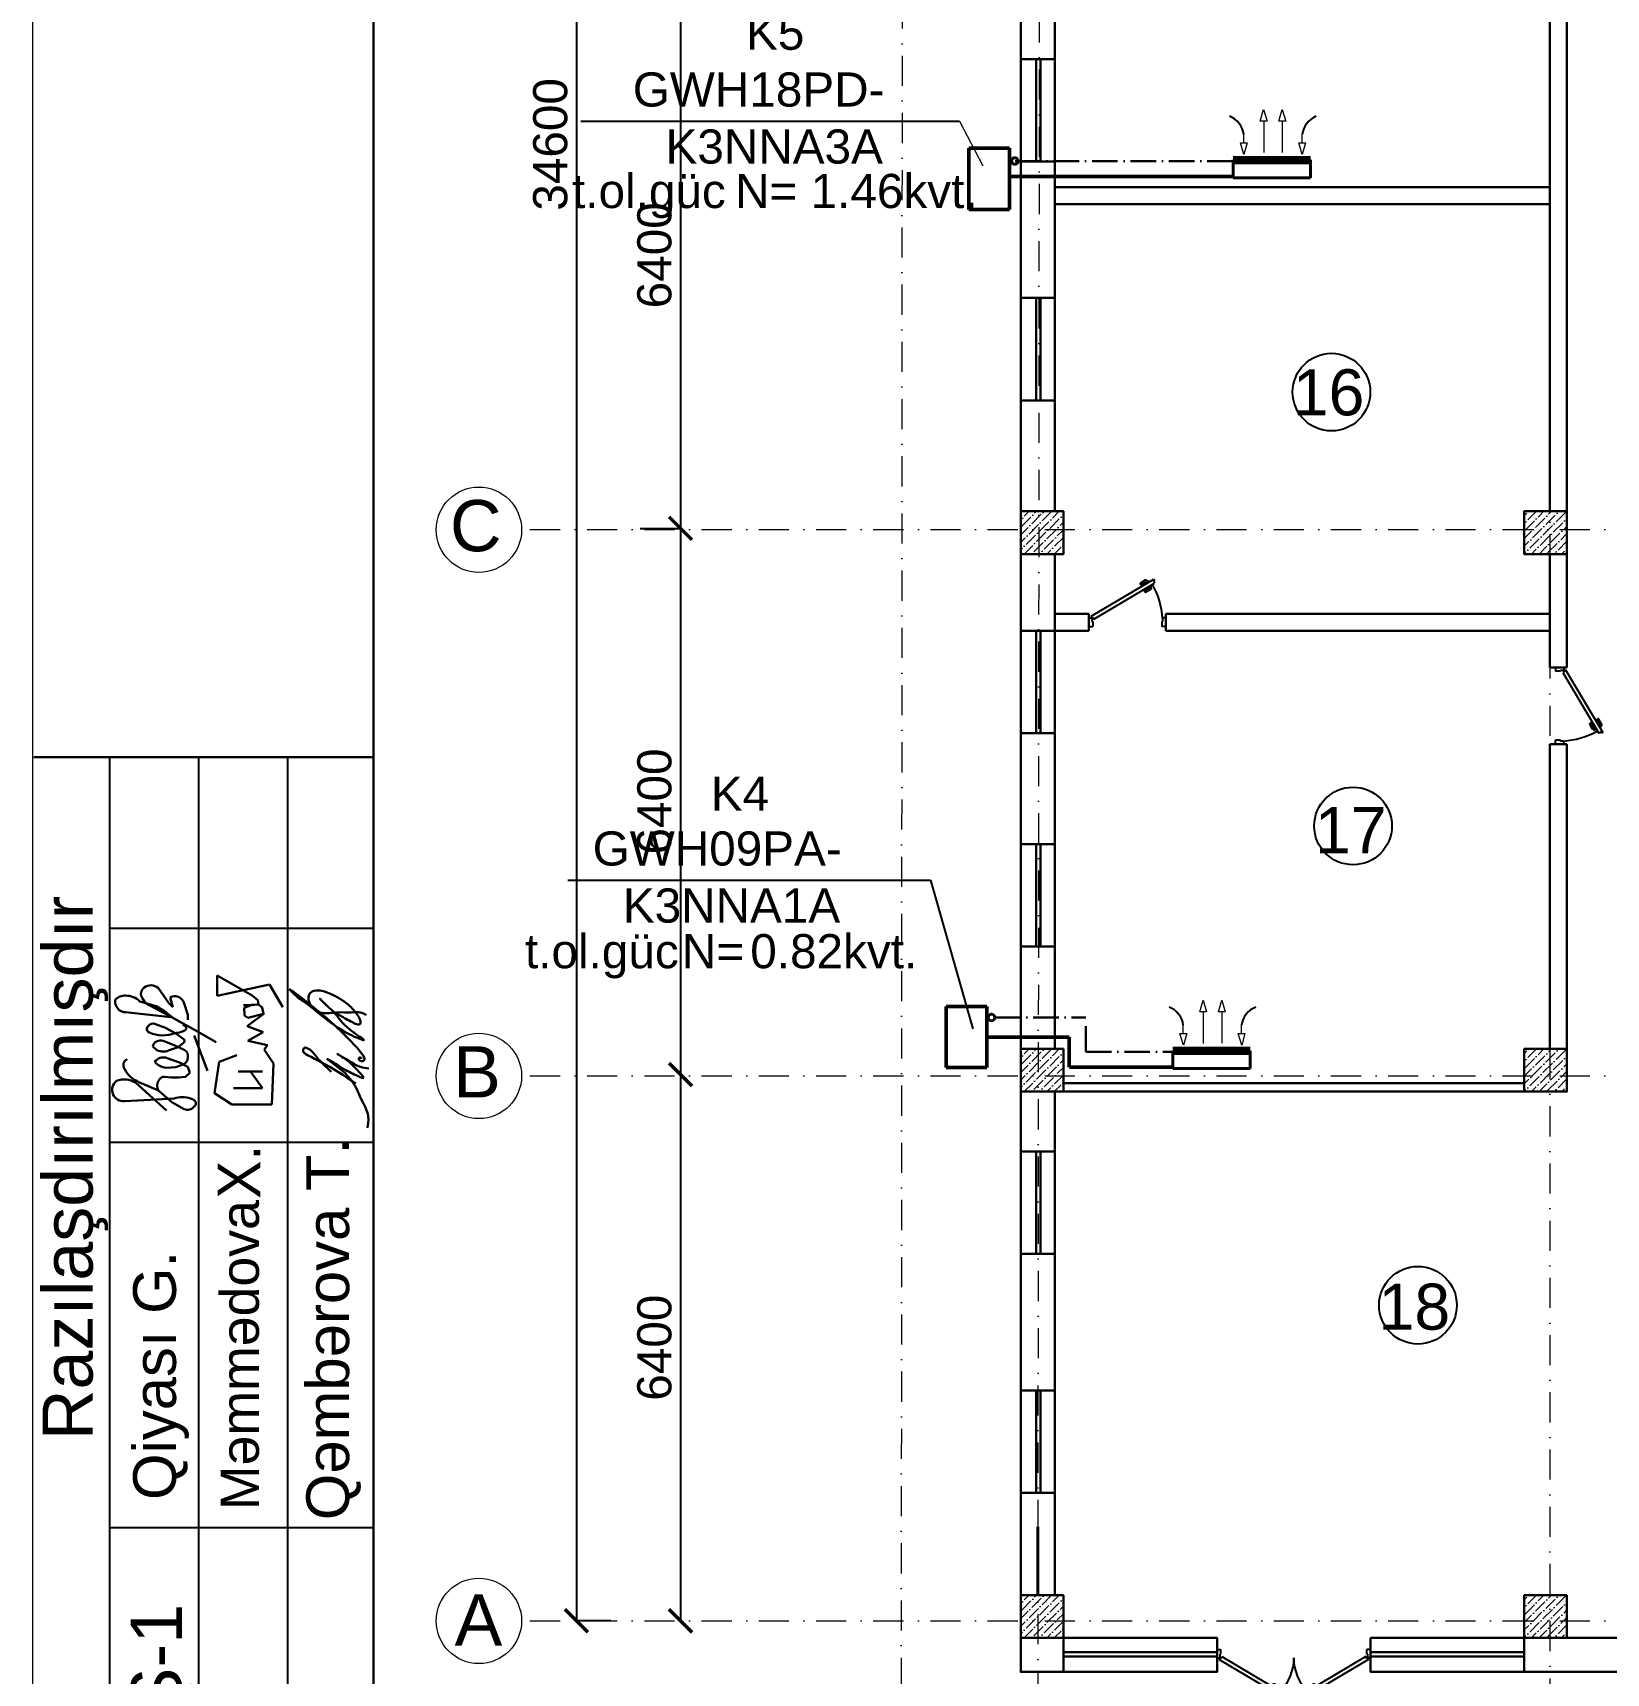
# Model space of a CAD drawing. Header units: millimetres. Extents: x 895788 to 1136524, y -21936 to 400945.
# Drawn here: x 1016496 to 1034931, y 150401 to 169622 of the extents above; entities that cross this region are included whole.
import ezdxf

# ---------------------------------------------------------------- set-up
doc = ezdxf.new("R2010")
doc.units = ezdxf.units.MM
doc.linetypes.add('ACAD_ISO10W100', pattern=[18, 12, -3, 0, -3])
doc.linetypes.add('Штрихпунктирная', pattern=[670.277762, 352.777767, -176.388884, 0, -141.111112])
for name, color, linetype, lineweight in [('0_Pen_No__1', 7, 'Continuous', 15), ('LLLLLLLL', 7, 'Continuous', 30), ('ДВЕРИ', 7, 'Continuous', 5), ('невидимка_Ном._пера__241_Ном._пера__7', 7, 'Continuous', 60), ('оси_Ном._пера__1', 7, 'Continuous', 15), ('перегородка_Ном._пера__7', 7, 'Continuous', 60), ('перегородка_Ном._пера__7_Ном._пера__7', 7, 'Continuous', 60), ('размер_Ном._пера__1', 7, 'Continuous', 15), ('Чертеж эскизный_Ном._пера__1_Ном._пера__241_Ном._пера__21', 7, 'Continuous', 30)]:
    doc.layers.add(name, color=color, linetype=linetype, lineweight=lineweight)
doc.layers.add('Lines', color=7, linetype='Continuous')
doc.styles.add('ARİAL', font='arial.ttf')
doc.styles.get("Standard").update_dxf_attribs({"font": 'arial.ttf', "height": 400})
doc.styles.add('Times  New  Roman', font='A3TI(LA).TTF')
doc.styles.add('СГЕНЕРИР_СТИЛЬ_1', font='arial.ttf')
doc.dimstyles.new('razmeri a-g', dxfattribs={"dimtxt": 400, "dimasz": 270, "dimexe": 1.25, "dimexo": 0.625, "dimgap": 100, "dimtad": 1, "dimdec": 0, "dimtxsty": 'Standard', "dimblk": 'ARCHTICK', "dimcen": 2.5, "dimadec": 0, "dimazin": 0, "dimtfac": 1, "dimtdec": 0, "dimtmove": 0, "dimatfit": 3, "dimfxl": 1, "dimarcsym": 0})

# ---------------------------------------------------------------- blocks, each defined once
blk = doc.blocks.new('qapi 700')
at = {"layer": 'ДВЕРИ', "color": 251, "lineweight": 25, "true_color": 0x636466}
for p, q in [((1281620, 90086), (1281659, 90086)), ((1281620, 89997), (1281651, 89997)), ((1281651, 89997), (1281651, 90034)), ((1281651, 90034), (1281659, 90034)), ((1281659, 90034), (1281659, 90086)), ((1282368, 90010), (1281735, 89633)), ((1282395, 89980), (1281741, 89591)), ((1282382, 89987), (1282368, 90010)), ((1282420, 90086), (1282380, 90086)), ((1282380, 90034), (1282380, 90085)), ((1282388, 90034), (1282380, 90034)), ((1282388, 89991), (1282382, 89987)), ((1282388, 89997), (1282388, 90034)), ((1282420, 89997), (1282388, 89997)), ((1282420, 89997), (1282388, 89997)), ((1282395, 89980), (1282388, 89991)), ((1281733, 89605), (1281747, 89613)), ((1281747, 89613), (1281735, 89633)), ((1281812, 89685), (1281762, 89656)), ((1281762, 89656), (1281765, 89651)), ((1281776, 89665), (1281770, 89676)), ((1281775, 89698), (1281826, 89728)), ((1281785, 89617), (1281787, 89613)), ((1281787, 89613), (1281837, 89642)), ((1281792, 89676), (1281793, 89674)), ((1281835, 89712), (1281794, 89687)), ((1281802, 89622), (1281809, 89609)), ((1281814, 89681), (1281812, 89685)), ((1281820, 89629), (1281818, 89631)), ((1281872, 89650), (1281831, 89626)), ((1281831, 89604), (1281881, 89634)), ((1281837, 89642), (1281835, 89646)), ((1281836, 89725), (1281838, 89722)), ((1281884, 89645), (1281883, 89647)), ((1281741, 89591), (1281733, 89605))]:
    blk.add_line(p, q, dxfattribs=at)
for centre, radius, start, end in [((1282471, 90052), 821, 183.4077, 209.5706), ((1281783, 89684), 15.9, 120.7133, 210.7133), ((1281798, 89680), 7.94, 120.7133, 210.7133), ((1281823, 89617), 15.9, 210.7133, 300.7133), ((1281827, 89633), 7.94, 210.7133, 300.7133), ((1281830, 89721), 7.94, 30.7133, 120.7133), ((1281831, 89718), 7.94, 300.7133, 30.7133), ((1281876, 89643), 7.94, 30.7133, 120.7133), ((1281877, 89641), 7.94, 300.7133, 30.7133)]:
    blk.add_arc(centre, radius, start, end, dxfattribs=at)
blk = doc.blocks.new('_ArchTick')
at = {"color": 0, "linetype": 'ByBlock', "const_width": 0.15}
blk.add_lwpolyline([(-0.5, -0.5), (0.5, 0.5)], dxfattribs=at)
blk = doc.blocks.new('*D97')
at = {"color": 0, "lineweight": -2, "transparency": 16777216}
for p, q in [((1024084, 170215), (1024084, 170215)), ((1024085, 170215), (1024085, 163815)), ((1023613, 163815), (1024086, 163815))]:
    blk.add_line(p, q, dxfattribs=at)
at = {"layer": 'Defpoints', "color": 0, "transparency": 16777216}
for p in [(1024085, 170215), (1023612, 163815), (1024085, 163815)]:
    blk.add_point(p, dxfattribs=at)
at = {"color": 0, "lineweight": -2, "transparency": 16777216, "xscale": 270, "yscale": 270, "zscale": 270}
for p, rotation in [((1024085, 170215), 90), ((1024085, 163815), 270)]:
    blk.add_blockref('_ArchTick', p, dxfattribs=dict(at, rotation=rotation))
at = {"color": 0, "transparency": 16777216, "insert": (1023781, 167015), "char_height": 400, "attachment_point": 5, "rotation": 90}
blk.add_mtext('6400', dxfattribs=at)
blk = doc.blocks.new('*D98')
at = {"color": 0, "lineweight": -2, "transparency": 16777216}
for p, q in [((1023613, 163815), (1024086, 163815)), ((1024085, 163815), (1024085, 157415)), ((1024084, 157415), (1024084, 157415))]:
    blk.add_line(p, q, dxfattribs=at)
at = {"layer": 'Defpoints', "color": 0, "transparency": 16777216}
for p in [(1023612, 163815), (1024085, 157415), (1024085, 157415)]:
    blk.add_point(p, dxfattribs=at)
at = {"color": 0, "lineweight": -2, "transparency": 16777216, "xscale": 270, "yscale": 270, "zscale": 270}
for p, rotation in [((1024085, 163815), 90), ((1024085, 157415), 270)]:
    blk.add_blockref('_ArchTick', p, dxfattribs=dict(at, rotation=rotation))
at = {"color": 0, "transparency": 16777216, "insert": (1023781, 160615), "char_height": 400, "attachment_point": 5, "rotation": 90}
blk.add_mtext('6400', dxfattribs=at)
blk = doc.blocks.new('*D99')
at = {"color": 0, "lineweight": -2, "transparency": 16777216}
for p, q in [((1024084, 157415), (1024084, 157415)), ((1024085, 157415), (1024085, 151014)), ((1024084, 151014), (1024084, 151014))]:
    blk.add_line(p, q, dxfattribs=at)
at = {"layer": 'Defpoints', "color": 0, "transparency": 16777216}
for p in [(1024085, 157415), (1024085, 151014), (1024085, 151014)]:
    blk.add_point(p, dxfattribs=at)
at = {"color": 0, "lineweight": -2, "transparency": 16777216, "xscale": 270, "yscale": 270, "zscale": 270}
for p, rotation in [((1024085, 157415), 90), ((1024085, 151014), 270)]:
    blk.add_blockref('_ArchTick', p, dxfattribs=dict(at, rotation=rotation))
at = {"color": 0, "transparency": 16777216, "insert": (1023781, 154215), "char_height": 400, "attachment_point": 5, "rotation": 90}
blk.add_mtext('6400', dxfattribs=at)
blk = doc.blocks.new('DSA')
at = {"layer": 'ДВЕРИ', "color": 251, "lineweight": 25, "true_color": 0x636466}
for p, q in [((153780, 788017), (153820, 788017)), ((153820, 787965), (153820, 788016)), ((155388, 788017), (155348, 788017)), ((155348, 787965), (155348, 788016)), ((153780, 787928), (153812, 787928)), ((153780, 787928), (153812, 787928)), ((153804, 787910), (153811, 787922)), ((153804, 787910), (154462, 787520)), ((153811, 787922), (153818, 787918)), ((153812, 787928), (153812, 787965)), ((153812, 787965), (153820, 787965)), ((153818, 787918), (153832, 787941)), ((153832, 787941), (154468, 787562)), ((155336, 787941), (154700, 787562)), ((155364, 787910), (154706, 787520)), ((155350, 787918), (155336, 787941)), ((155356, 787965), (155348, 787965)), ((155357, 787922), (155350, 787918)), ((155356, 787928), (155356, 787965)), ((155388, 787928), (155356, 787928)), ((155388, 787928), (155356, 787928)), ((155364, 787910), (155357, 787922)), ((154318, 787574), (154320, 787576)), ((154372, 787532), (154321, 787563)), ((154331, 787579), (154372, 787555)), ((154366, 787654), (154365, 787652)), ((154365, 787571), (154368, 787575)), ((154415, 787542), (154365, 787571)), ((154367, 787641), (154409, 787616)), ((154428, 787627), (154377, 787657)), ((154383, 787557), (154384, 787560)), ((154388, 787610), (154391, 787615)), ((154391, 787615), (154441, 787585)), ((154401, 787550), (154394, 787538)), ((154411, 787605), (154410, 787603)), ((154418, 787546), (154415, 787542)), ((154426, 787594), (154433, 787605)), ((154441, 787585), (154438, 787580)), ((154456, 787542), (154468, 787562)), ((154470, 787534), (154456, 787542)), ((154462, 787520), (154470, 787534)), ((154698, 787534), (154712, 787542)), ((154706, 787520), (154698, 787534)), ((154712, 787542), (154700, 787562)), ((154777, 787615), (154727, 787585)), ((154727, 787585), (154730, 787580)), ((154742, 787594), (154735, 787605)), ((154740, 787627), (154791, 787657)), ((154750, 787546), (154753, 787542)), ((154753, 787542), (154803, 787571)), ((154757, 787605), (154758, 787603)), ((154801, 787641), (154760, 787616)), ((154767, 787550), (154775, 787538)), ((154780, 787610), (154777, 787615)), ((154785, 787557), (154784, 787560)), ((154837, 787579), (154796, 787555)), ((154797, 787532), (154847, 787563)), ((154803, 787571), (154800, 787575)), ((154802, 787654), (154804, 787652)), ((154850, 787574), (154848, 787576))]:
    blk.add_line(p, q, dxfattribs=at)
for centre, radius, start, end in [((154002, 787952), 583, 319.7101, 357.5846), ((155160, 787950), 576, 182.1815, 220.5237), ((154325, 787569), 7.98, 149.2867, 239.2867), ((154327, 787572), 7.98, 59.2867, 149.2867), ((154371, 787648), 7.98, 149.2867, 239.2867), ((154373, 787650), 7.98, 59.2867, 149.2867), ((154376, 787561), 7.98, 239.2867, 329.2867), ((154380, 787546), 16, 239.2867, 329.2867), ((154404, 787609), 7.98, 329.2867, 59.2867), ((154420, 787613), 16, 329.2867, 59.2867), ((154748, 787613), 16, 120.7133, 210.7133), ((154764, 787609), 7.98, 120.7133, 210.7133), ((154788, 787546), 16, 210.7133, 300.7133), ((154792, 787561), 7.98, 210.7133, 300.7133), ((154795, 787650), 7.98, 30.7133, 120.7133), ((154797, 787648), 7.98, 300.7133, 30.7133), ((154842, 787572), 7.98, 30.7133, 120.7133), ((154843, 787569), 7.98, 300.7133, 30.7133)]:
    blk.add_arc(centre, radius, start, end, dxfattribs=at)

msp = doc.modelspace()

# ---------------------------------------------------------------- hatches: boundary and pattern name
at = {"lineweight": 9}
h = msp.add_hatch(dxfattribs=at)
h.set_pattern_fill('ANSI36', color=256, scale=500)
h.set_pattern_definition([(45, (-650326.7, 2446112.49), (33.1456304, 121.533978), [156.25, -31.25, 0, -31.25])])
h.paths.add_polyline_path([(1028070.921, 164014.973), (1028070.921, 163514.973), (1028570.921, 163514.973), (1028570.921, 164014.973)])
h = msp.add_hatch(dxfattribs=at)
h.set_pattern_fill('ANSI36', color=256, scale=500)
h.set_pattern_definition([(45, (-656226.7, 2446112.49), (33.1456304, 121.533978), [156.25, -31.25, 0, -31.25])])
h.paths.add_polyline_path([(1033970.921, 164014.973), (1033970.921, 163514.973), (1034470.921, 163514.973), (1034470.921, 164014.973)])
h = msp.add_hatch(dxfattribs=at)
h.set_pattern_fill('ANSI36', color=256, scale=500)
h.set_pattern_definition([(45, (-650326.7, 2439812.49), (33.1456304, 121.533978), [156.25, -31.25, 0, -31.25])])
h.paths.add_polyline_path([(1028070.921, 157714.973), (1028070.921, 157214.973), (1028570.921, 157214.973), (1028570.921, 157714.973)])
h = msp.add_hatch(dxfattribs=at)
h.set_pattern_fill('ANSI36', color=256, scale=500)
h.set_pattern_definition([(45, (-656226.7, 2439812.49), (33.1456304, 121.533978), [156.25, -31.25, 0, -31.25])])
h.paths.add_polyline_path([(1033970.921, 157714.973), (1033970.921, 157214.973), (1034470.921, 157214.973), (1034470.921, 157714.973)])
h = msp.add_hatch(dxfattribs=at)
h.set_pattern_fill('ANSI36', color=256, scale=500)
h.set_pattern_definition([(45, (-650326.7, 2433412.49), (33.1456304, 121.533978), [156.25, -31.25, 0, -31.25])])
h.paths.add_polyline_path([(1028070.921, 151314.973), (1028070.921, 150814.973), (1028570.921, 150814.973), (1028570.921, 151314.973)])
h = msp.add_hatch(dxfattribs=at)
h.set_pattern_fill('ANSI36', color=256, scale=500)
h.set_pattern_definition([(45, (-656226.7, 2433412.49), (33.1456304, 121.533978), [156.25, -31.25, 0, -31.25])])
h.paths.add_polyline_path([(1033970.921, 151314.973), (1033970.921, 150814.973), (1034470.921, 150814.973), (1034470.921, 151314.973)])

# ---------------------------------------------------------------- linework, layer by layer
at = {"lineweight": 30}
for p, q in [((1020488.296, 131125.902), (1020488.296, 188411.871)), ((1020488.296, 161133.729), (1016506.984, 161133.729))]:
    msp.add_line(p, q, dxfattribs=at)
for p, q in [((1022869.27, 185659.526), (1022865.292, 151014.998)), ((1022918.924, 168586.525), (1027353.367, 168586.525)), ((1017980.296, 161133.729), (1020488.296, 161133.729)), ((1017980.296, 161133.729), (1020488.296, 161133.729)), ((1017980.296, 161133.729), (1020488.296, 161133.729)), ((1022766.544, 159692.905), (1027013.703, 159692.905)), ((1027013.703, 159692.905), (1027509.23, 157949.354)), ((1020488.296, 159127.329), (1017398.439, 159127.329)), ((1020488.296, 156618.197), (1017398.439, 156618.197)), ((1020494.679, 152104.929), (1017398.439, 152104.929)), ((1023268.895, 151014.998), (1022864.042, 151014.998))]:
    msp.add_line(p, q)
at = {"color": 7, "lineweight": 0}
msp.add_line((1027353.367, 168586.525), (1027627.512, 168062.651), dxfattribs=at)
at = {"color": 0, "lineweight": 15}
for p, q in [((1030877.922, 168587.968), (1030915.169, 168724.103)), ((1030957.194, 168587.968), (1030877.922, 168587.968)), ((1030915.169, 168724.103), (1030957.194, 168587.968)), ((1030917.558, 168587.968), (1030917.558, 168217.819)), ((1031096.438, 168587.968), (1031133.684, 168724.103)), ((1031175.709, 168587.968), (1031096.438, 168587.968)), ((1031133.684, 168724.103), (1031175.709, 168587.968)), ((1031136.073, 168587.968), (1031136.073, 168220.28)), ((1030684.461, 168332.855), (1030684.461, 168431.068)), ((1031367.298, 168332.855), (1031367.298, 168431.068)), ((1030686.85, 168196.72), (1030644.825, 168332.855)), ((1030644.825, 168332.855), (1030724.097, 168332.855)), ((1030724.097, 168332.855), (1030686.85, 168196.72)), ((1031369.687, 168196.72), (1031327.662, 168332.855)), ((1031327.662, 168332.855), (1031406.934, 168332.855)), ((1031406.934, 168332.855), (1031369.687, 168196.72)), ((1031465.757, 168132.129), (1030561.363, 168132.129)), ((1030561.363, 168132.129), (1030561.363, 167921.925)), ((1031465.757, 167921.925), (1031465.757, 168132.129)), ((1030561.363, 167921.925), (1031465.757, 167921.925)), ((1030169.753, 158150.766), (1030207, 158286.902)), ((1030207, 158286.902), (1030249.025, 158150.766)), ((1030388.269, 158150.766), (1030425.515, 158286.902)), ((1030425.515, 158286.902), (1030467.54, 158150.766)), ((1030249.025, 158150.766), (1030169.753, 158150.766)), ((1030209.389, 158150.766), (1030209.389, 157780.617)), ((1030467.54, 158150.766), (1030388.269, 158150.766)), ((1030427.905, 158150.766), (1030427.905, 157783.078)), ((1029978.681, 157759.518), (1029936.656, 157895.654)), ((1029936.656, 157895.654), (1030015.928, 157895.654)), ((1029976.292, 157895.654), (1029976.292, 157993.867)), ((1030015.928, 157895.654), (1029978.681, 157759.518)), ((1030661.518, 157759.518), (1030619.493, 157895.654)), ((1030619.493, 157895.654), (1030698.765, 157895.654)), ((1030659.129, 157895.654), (1030659.129, 157993.867)), ((1030698.765, 157895.654), (1030661.518, 157759.518)), ((1030757.588, 157694.928), (1029853.195, 157694.928)), ((1029853.195, 157694.928), (1029853.195, 157484.724)), ((1030757.588, 157484.724), (1030757.588, 157694.928)), ((1029853.195, 157484.724), (1030757.588, 157484.724))]:
    msp.add_line(p, q, dxfattribs=at)
at = {"color": 163, "lineweight": 50}
for p, q in [((1027464.75, 168270.419), (1027941.059, 168270.419)), ((1027464.75, 168270.419), (1027464.75, 167553.308)), ((1027941.059, 168270.419), (1027941.059, 167553.308)), ((1027941.059, 167553.308), (1027464.75, 167553.308)), ((1027199.4, 157496.726), (1027199.4, 158213.836)), ((1027199.4, 158213.836), (1027675.708, 158213.836)), ((1027675.708, 157496.726), (1027675.708, 158213.836)), ((1027675.708, 157496.726), (1027199.4, 157496.726))]:
    msp.add_line(p, q, dxfattribs=at)
at = {"color": 7, "linetype": 'ACAD_ISO10W100', "lineweight": 30, "ltscale": 25}
for p, q in [((1028006.445, 168119.612), (1030561.363, 168119.612)), ((1027767.272, 158084.955), (1028834.608, 158084.955)), ((1028835.108, 157682.91), (1028835.108, 158084.455)), ((1028835.608, 157682.41), (1029853.195, 157682.41))]:
    msp.add_line(p, q, dxfattribs=at)
at = {"color": 5, "lineweight": 50}
for p, q in [((1031465.757, 168156.902), (1030561.363, 168156.902)), ((1031465.757, 168102.041), (1030561.363, 168102.041)), ((1030757.588, 157719.7), (1029853.195, 157719.7)), ((1030757.588, 157664.839), (1029853.195, 157664.839))]:
    msp.add_line(p, q, dxfattribs=at)
at = {"lineweight": 50}
for p, q in [((1031465.757, 168132.129), (1030561.363, 168132.129)), ((1030757.588, 157694.928), (1029853.195, 157694.928))]:
    msp.add_line(p, q, dxfattribs=at)
at = {"color": 0, "lineweight": 40}
for p, q in [((1031465.757, 168132.129), (1030561.363, 168132.129)), ((1030561.363, 168132.129), (1030561.363, 167921.925)), ((1031465.757, 167921.925), (1031465.757, 168132.129)), ((1030561.363, 167921.925), (1031465.757, 167921.925)), ((1030757.588, 157694.928), (1029853.195, 157694.928)), ((1029853.195, 157694.928), (1029853.195, 157484.724)), ((1030757.588, 157484.724), (1030757.588, 157694.928)), ((1029853.195, 157484.724), (1030757.588, 157484.724))]:
    msp.add_line(p, q, dxfattribs=at)
at = {"color": 193, "lineweight": 50}
for p, q in [((1027941.059, 167939.787), (1030561.363, 167939.787)), ((1027675.708, 157855.281), (1028639.923, 157855.281)), ((1028640.423, 157503.085), (1028640.423, 157854.781)), ((1028640.923, 157502.585), (1029853.195, 157502.585)), ((1029607.916, 157502.085), (1029608.416, 157502.585))]:
    msp.add_line(p, q, dxfattribs=at)
at = {"lineweight": -3}
for p, q in [((1017398.439, 148092.129), (1017398.439, 161133.729)), ((1018441.767, 148092.129), (1018441.767, 161133.729)), ((1019485.096, 148092.129), (1019485.096, 161133.729))]:
    msp.add_line(p, q, dxfattribs=at)
at = {"color": 5, "lineweight": 30}
for p, q in [((1019065.713, 158342.825), (1018655.164, 158577.902)), ((1018655.164, 158577.902), (1018655.164, 158339.293)), ((1018655.164, 158339.293), (1019269.054, 158472.36)), ((1019269.054, 158472.36), (1019425.403, 158205.304)), ((1018964.198, 158228.54), (1019141.765, 158237.441)), ((1019056.982, 158228.54), (1018964.198, 158228.54)), ((1018973.582, 158198.643), (1019056.982, 158228.54)), ((1018973.582, 158198.643), (1018977.614, 158107.427)), ((1019141.765, 158237.441), (1019056.982, 158228.54)), ((1019131.103, 158286.741), (1019065.713, 158342.825)), ((1019141.765, 158237.441), (1019131.103, 158286.741)), ((1019184.319, 158201.986), (1019141.765, 158237.441)), ((1019199.565, 158125.665), (1019184.319, 158201.986)), ((1019017.456, 158079.361), (1018977.614, 158107.427)), ((1019008.828, 157982.01), (1019206.252, 158130.701)), ((1019017.456, 158079.361), (1019199.565, 158125.665)), ((1019193.686, 157913.676), (1019008.828, 157982.01)), ((1019013.612, 157810.763), (1019193.686, 157913.676)), ((1019244.048, 157757.801), (1019013.612, 157810.763)), ((1018887.248, 157643.191), (1018679.206, 157564.841)), ((1019204.984, 157708.497), (1019244.048, 157757.801)), ((1019318.078, 157545.138), (1019204.984, 157708.497)), ((1018679.206, 157564.841), (1018626.61, 157197.717)), ((1018901.117, 157450.192), (1019187.996, 157450.192)), ((1019187.78, 157255.652), (1019048.526, 157450.192)), ((1019298.363, 157063.431), (1019318.078, 157545.138)), ((1018848.722, 157255.652), (1019187.78, 157255.652)), ((1018848.722, 157255.652), (1019187.78, 157255.652)), ((1018626.61, 157197.717), (1018827.494, 157066.13)), ((1018827.494, 157066.13), (1019298.363, 157063.431))]:
    msp.add_line(p, q, dxfattribs=at)
at = {"color": 7, "lineweight": 50}
msp.add_line((1028834.608, 158084.955), (1028835.108, 158084.455), dxfattribs=at)
at = {"lineweight": 30, "ltscale": 25}
msp.add_line((1029413.231, 157681.91), (1029413.731, 157682.41), dxfattribs=at)
at = {"color": 0, "lineweight": 30}
for points in [[(1028070.752, 151314.973), (1028071.116, 176314.973)], [(1034470.745, 175115.13), (1034470.745, 162185.293)], [(1028470.947, 164014.973), (1028471.028, 169914.973)], [(1034270.745, 167814.973), (1034270.921, 169914.973)], [(1034270.745, 164014.973), (1034270.745, 167614.973)], [(1028470.86, 157714.973), (1028470.94, 163514.973)], [(1034270.745, 162814.973), (1034270.745, 163514.973)], [(1028870.745, 162614.973), (1028470.745, 162614.973), (1028470.745, 162814.973), (1028870.745, 162814.973)], [(1028870.745, 162814.973), (1028870.745, 162614.973)], [(1029770.745, 162814.973), (1034270.745, 162814.973), (1034270.745, 162614.973), (1029770.745, 162614.973)], [(1029770.745, 162814.973), (1029770.745, 162614.973)], [(1034270.745, 162185.293), (1034270.745, 162614.973)], [(1034270.745, 162185.293), (1034470.745, 162185.293)], [(1034270.745, 157714.973), (1034270.745, 161285.293)], [(1034470.745, 161285.293), (1034270.745, 161285.293)], [(1034470.75, 161285.293), (1034470.921, 157714.973)], [(1028470.771, 151314.973), (1028470.853, 157214.973)], [(1030370.921, 150414.977), (1028070.748, 150414.977), (1028070.748, 150814.977), (1030370.921, 150814.977)], [(1032170.921, 150814.976), (1040470.745, 150814.973), (1040470.745, 150414.973), (1032170.921, 150414.976)]]:
    msp.add_lwpolyline(points, dxfattribs=at)
for points in [[(1028471.02, 168114.897), (1028471.02, 169314.897), (1028071.02, 169314.897), (1028071.02, 168114.897)], [(1034270.745, 167614.973), (1028470.745, 167614.973), (1028470.745, 167814.973), (1034270.745, 167814.973)], [(1028471.02, 165314.897), (1028471.02, 166514.897), (1028071.02, 166514.897), (1028071.02, 165314.897)], [(1028470.911, 161414.973), (1028470.911, 162614.973), (1028070.911, 162614.973), (1028070.911, 161414.973)], [(1028470.843, 158914.897), (1028470.843, 160114.897), (1028070.843, 160114.897), (1028070.843, 158914.897)], [(1033970.921, 157214.973), (1028570.921, 157214.973), (1028570.921, 157314.973), (1033970.921, 157314.973)], [(1028470.843, 155314.897), (1028470.843, 156514.897), (1028070.843, 156514.897), (1028070.843, 155314.897)], [(1028470.843, 152514.928), (1028470.843, 153714.928), (1028070.843, 153714.928), (1028070.843, 152514.928)], [(1028570.921, 150814.969), (1030370.921, 150814.969), (1030370.921, 150414.969), (1028570.921, 150414.969)], [(1032170.921, 150814.968), (1033970.921, 150814.968), (1033970.921, 150414.968), (1032170.921, 150414.968)]]:
    msp.add_lwpolyline(points, close=True, dxfattribs=at)
at = {"color": 146, "lineweight": 30, "true_color": 0x105689}
for points in [[(1028302.157, 169314.897), (1028252.157, 169314.897), (1028252.157, 168114.897), (1028302.157, 168114.897)], [(1028302.157, 166514.897), (1028252.157, 166514.897), (1028252.157, 165314.897), (1028302.157, 165314.897)], [(1028302.048, 162614.973), (1028252.048, 162614.973), (1028252.048, 161414.973), (1028302.048, 161414.973)], [(1028301.98, 160114.897), (1028251.98, 160114.897), (1028251.98, 158914.897), (1028301.98, 158914.897)], [(1028301.98, 156514.897), (1028251.98, 156514.897), (1028251.98, 155314.897), (1028301.98, 155314.897)], [(1028301.98, 153714.928), (1028251.98, 153714.928), (1028251.98, 152514.928), (1028301.98, 152514.928)], [(1030370.921, 150646.107), (1030370.921, 150596.107), (1028570.921, 150596.107), (1028570.921, 150646.107)], [(1033970.921, 150646.105), (1033970.921, 150596.105), (1032170.921, 150596.105), (1032170.921, 150646.105)]]:
    msp.add_lwpolyline(points, close=True, dxfattribs=at)
at = {"color": 3, "lineweight": 30}
for points in [[(1028570.921, 164014.973), (1028070.921, 164014.973), (1028070.921, 163514.973), (1028570.921, 163514.973)], [(1034470.921, 164014.973), (1033970.921, 164014.973), (1033970.921, 163514.973), (1034470.921, 163514.973)], [(1028570.921, 157714.973), (1028070.921, 157714.973), (1028070.921, 157214.973), (1028570.921, 157214.973)], [(1034470.921, 157714.973), (1033970.921, 157714.973), (1033970.921, 157214.973), (1034470.921, 157214.973)], [(1028570.921, 151314.973), (1028070.921, 151314.973), (1028070.921, 150814.973), (1028570.921, 150814.973)], [(1034470.921, 151314.973), (1033970.921, 151314.973), (1033970.921, 150814.973), (1034470.921, 150814.973)]]:
    msp.add_lwpolyline(points, close=True, dxfattribs=at)
at = {"lineweight": 40}
msp.add_lwpolyline([(1028270.921, 151314.973), (1028270.921, 152114.973)], dxfattribs=at)
at = {"color": 7, "lineweight": 40}
for centre in [(1028001.361, 168119.612), (1027728.649, 158084.955)]:
    msp.add_circle(centre, 38.623, dxfattribs=at)
at = {"color": 0, "lineweight": 25}
for centre in [(1031711.808, 165411.5), (1031965.095, 160328.278)]:
    msp.add_circle(centre, 454.873, dxfattribs=at)
at = {"lineweight": 25}
msp.add_circle((1032724.913, 154712.721), 454.873, dxfattribs=at)
for centre, start, end in [((1030418.053, 168393.989), 7.9235886, 68.3516294), ((1031633.706, 168393.989), 111.6483706, 172.0764114), ((1029709.884, 157956.788), 7.9235886, 68.3516294), ((1030925.537, 157956.788), 111.6483706, 172.0764114)]:
    msp.add_arc(centre, 268.976, start, end)
at = {"color": 5, "lineweight": 30}
for points in [[(1019504.977, 158414.874), (1019502.324, 158414.838), (1019512.704, 158403.059), (1019522.492, 158392.405)], [(1019520.717, 158405.299), (1019513.859, 158410.01), (1019506.693, 158414.897), (1019504.977, 158414.874)], [(1019672.178, 158293.297), (1019628.702, 158327.467), (1019590.835, 158357.135), (1019520.717, 158405.299)], [(1019522.492, 158392.405), (1019590.104, 158318.813), (1019629.52, 158298.848), (1019674.932, 158267.971)], [(1019834.607, 158400.68), (1019804.299, 158400.367), (1019772.412, 158394.254), (1019751.541, 158374.352)], [(1020005.849, 158351.171), (1019952.004, 158377.689), (1019896.608, 158401.32), (1019834.607, 158400.68)], [(1019915.854, 158095.725), (1019832.542, 158166.996), (1019744.581, 158236.391), (1019672.178, 158293.297)], [(1019674.932, 158267.971), (1019745.187, 158220.204), (1019829.795, 158146.323), (1019914.184, 158079.737)], [(1019726.565, 158325.849), (1019722.523, 158302.601), (1019727.624, 158278.842), (1019737.16, 158256.882)], [(1019751.541, 158374.352), (1019738.474, 158361.892), (1019729.725, 158344.026), (1019726.565, 158325.849)], [(1019737.16, 158256.882), (1019760.064, 158204.135), (1019808.551, 158161.768), (1019861.339, 158144.322)], [(1019864.939, 158299.382), (1019842.586, 158321.597), (1019905.639, 158255.813), (1019952.49, 158211.831)], [(1019875.452, 158288.869), (1019871.539, 158292.778), (1019867.624, 158296.714), (1019864.939, 158299.382)], [(1020048.97, 158115.351), (1020003.916, 158167.337), (1019940.038, 158224.352), (1019875.452, 158288.869)], [(1019952.49, 158211.831), (1020017.623, 158150.687), (1020051.44, 158131.682), (1020090.919, 158109.527)], [(1020212.45, 158215.271), (1020152.259, 158272.037), (1020080.547, 158314.382), (1020005.849, 158351.171)], [(1020301.969, 158110.575), (1020275.933, 158147.555), (1020245.979, 158183.65), (1020212.45, 158215.271)], [(1019914.184, 158079.737), (1020020.659, 157995.723), (1020126.785, 157923.323), (1020236.666, 157871.082)], [(1020196.345, 157833.824), (1020112.73, 157918.546), (1020017.77, 158008.539), (1019915.854, 158095.725)], [(1020257.321, 157907), (1020130.026, 157997.758), (1020103.068, 158052.929), (1020048.97, 158115.351)], [(1020090.919, 158109.527), (1020125.756, 158089.977), (1020165.001, 158067.975), (1020224.042, 158036.388)], [(1020224.042, 158036.388), (1020267.258, 158013.268), (1020321.079, 157985.014), (1020332.426, 158011.617)], [(1020226.742, 158144.322), (1020262.031, 158145.99), (1020297.635, 158151.264), (1020332.529, 158144.322)], [(1020332.426, 158048.571), (1020327.097, 158073.262), (1020315.026, 158092.029), (1020301.969, 158110.575)], [(1020332.426, 158011.617), (1020336.197, 158020.46), (1020335.276, 158035.363), (1020332.426, 158048.571)], [(1020332.529, 158144.322), (1020357.481, 158139.357), (1020382.07, 158128.146), (1020400.422, 158110.963)], [(1020357.844, 157648.848), (1020298.707, 157727.558), (1020249.849, 157779.612), (1020196.345, 157833.824)], [(1020236.666, 157871.082), (1020271.334, 157854.6), (1020306.377, 157840.124), (1020349.039, 157825.711)], [(1020368.781, 157819.618), (1020402.877, 157811.529), (1020318.508, 157863.375), (1020257.321, 157907)], [(1020349.039, 157825.711), (1020356.312, 157823.254), (1020363.807, 157820.798), (1020368.781, 157819.618)], [(1019677.553, 157728.622), (1019668.318, 157722.762), (1019662.849, 157707.475), (1019663.562, 157694.996)], [(1019663.562, 157694.996), (1019664.973, 157670.347), (1019690.507, 157656.659), (1019714.432, 157644.126)], [(1019724.144, 157718.294), (1019708.221, 157727.793), (1019689.654, 157736.301), (1019677.553, 157728.622)], [(1019714.432, 157644.126), (1019774.583, 157612.617), (1019824.561, 157588.409), (1019875.291, 157561.44)], [(1019822.607, 157619.831), (1019794.546, 157654.434), (1019770.604, 157690.58), (1019724.144, 157718.294)], [(1019993.257, 157449.181), (1019932.249, 157504.52), (1019871.241, 157559.859), (1019822.607, 157619.831)], [(1020065.986, 157655.778), (1020046.827, 157668.051), (1020155.366, 157601.424), (1020224.613, 157560.106)], [(1020136.902, 157610.41), (1020109.773, 157628.327), (1020074.693, 157650.2), (1020065.986, 157655.778)], [(1020332.847, 157616.373), (1020326.247, 157617.038), (1020317.492, 157611.406), (1020314.488, 157605.022)], [(1020348.927, 157600.293), (1020344.364, 157607.982), (1020339.801, 157615.672), (1020332.847, 157616.373)], [(1020380.967, 157587.658), (1020390.08, 157605.022), (1020373.597, 157627.881), (1020357.844, 157648.848)], [(1019875.291, 157561.44), (1020009.17, 157490.266), (1020148.284, 157399.856), (1020281.219, 157310.342)], [(1020146.292, 157437.926), (1020059.156, 157517.277), (1019919.931, 157610.322), (1019950.048, 157596.054)], [(1019950.048, 157596.054), (1019962.907, 157589.961), (1020006.638, 157564.305), (1020042.967, 157541.782)], [(1020042.967, 157541.782), (1020090.771, 157512.144), (1020125.759, 157487.931), (1020162.983, 157466.639)], [(1020281.273, 157484.786), (1020219.145, 157549.392), (1020198.571, 157569.68), (1020136.902, 157610.41)], [(1020336.448, 157143.107), (1020287.949, 157243.544), (1020267.588, 157327.467), (1020146.292, 157437.926)], [(1020162.983, 157466.639), (1020212.564, 157438.277), (1020266.112, 157415.097), (1020333.351, 157385.726)], [(1020224.613, 157560.106), (1020271.551, 157532.099), (1020300.436, 157515.72), (1020337.355, 157504.828)], [(1020362.787, 157374.584), (1020391.588, 157369.501), (1020325.772, 157438.511), (1020281.273, 157484.786)], [(1020314.488, 157605.022), (1020307.86, 157590.936), (1020329.225, 157573.186), (1020348.163, 157571.347)], [(1020337.355, 157504.828), (1020365.982, 157496.383), (1020399.439, 157491.236), (1020432.897, 157486.089)], [(1020348.163, 157571.347), (1020362.731, 157569.932), (1020375.863, 157577.933), (1020380.967, 157587.658)], [(1020333.351, 157385.726), (1020344.572, 157380.825), (1020356.173, 157375.751), (1020362.787, 157374.584)], [(1020419.678, 156955.822), (1020402.717, 157020.123), (1020364.781, 157084.433), (1020336.448, 157143.107)], [(1020419.678, 156813.079), (1020433.129, 156866.255), (1020431.491, 156911.036), (1020419.678, 156955.822)], [(1020415.108, 156789.698), (1020414.767, 156795.095), (1020417.433, 156804.204), (1020419.678, 156813.079)]]:
    msp.add_open_spline(points, degree=3, dxfattribs=at)
msp.add_open_spline([(1019861.339, 158144.322), (1019929.346, 158121.845), (1020004.492, 158140.73), (1020077.261, 158144.322), (1020127.638, 158146.808), (1020176.876, 158141.964), (1020226.742, 158144.322)], degree=3, knots=[33, 33, 33, 33, 34, 34, 34, 35, 35, 35, 35], dxfattribs=at)
at = {"layer": 'Lines', "linetype": 'ByBlock'}
msp.add_line((1018062.78, 161133.729), (1020488.296, 161133.729), dxfattribs=at)
msp.add_line((1018062.78, 161133.729), (1020488.296, 161133.729), dxfattribs=at)
at = {"layer": 'невидимка_Ном._пера__241_Ном._пера__7', "color": 0, "linetype": 'Continuous', "lineweight": 20}
msp.add_line((1016496.242, 130127.888), (1016496.242, 189409.884), dxfattribs=at)
at = {"layer": 'оси_Ном._пера__1', "linetype": 'Штрихпунктирная'}
for p, q in [((1022320.739, 163800.464), (1071768.655, 163800.464)), ((1022320.739, 157400.464), (1071768.655, 157400.464)), ((1022320.739, 151014.49), (1071768.655, 151014.49))]:
    msp.add_line(p, q, dxfattribs=at)
at = {"layer": 'оси_Ном._пера__1', "linetype": 'Штрихпунктирная', "flags": 128}
for points in [[(1026690.619, 187453.319), (1026670.921, 150751.414), (1026670.921, 145367.48)], [(1028302.265, 187292.234), (1028270.922, 150751.414), (1028270.922, 145367.48)], [(1034270.921, 187210.978), (1034270.921, 150751.414), (1034270.921, 145367.48)]]:
    msp.add_lwpolyline(points, dxfattribs=at)
at = {"layer": 'оси_Ном._пера__1', "linetype": 'Continuous'}
for centre in [(1021722.94, 163799.209), (1021722.94, 157399.209), (1021722.94, 151013.234)]:
    msp.add_circle(centre, 500, dxfattribs=at)
at = {"layer": 'размер_Ном._пера__1', "linetype": 'Continuous'}
for p, q in [((1030498.886, 168186.82), (1030498.836, 168186.82)), ((1030498.886, 168186.82), (1030498.836, 168186.82)), ((1029790.717, 157749.618), (1029790.667, 157749.618)), ((1029790.717, 157749.618), (1029790.667, 157749.618))]:
    msp.add_line(p, q, dxfattribs=at)
at = {"layer": 'Чертеж эскизный_Ном._пера__1_Ном._пера__241_Ном._пера__21', "color": 5, "linetype": 'Continuous', "lineweight": 30}
for p, q in [((1017963.069, 158429.764), (1018091.24, 158253.088)), ((1017941.862, 158217.941), (1017751.245, 158272.305)), ((1017817.966, 158253.276), (1017781.589, 158305.929)), ((1018146.069, 158077.232), (1017817.966, 158253.276)), ((1018041.095, 158158.892), (1017941.862, 158217.941)), ((1018091.24, 158253.088), (1018134.94, 158204.935)), ((1018134.94, 158204.935), (1018106.237, 158317.994)), ((1018270.141, 158248.517), (1018313.723, 158113.315)), ((1017583.707, 158144.603), (1018114.749, 158085.917)), ((1018051.169, 157962.417), (1017934.362, 158006.821)), ((1018146.069, 158077.232), (1018041.095, 158158.892)), ((1018391.398, 157938.631), (1018146.069, 158077.232)), ((1018272.699, 158000.698), (1018146.069, 158077.232)), ((1018313.723, 158113.315), (1018311.965, 158058.251)), ((1018153.095, 157761.489), (1018022.346, 157809.759)), ((1018173.716, 157895.401), (1018051.169, 157962.417)), ((1018259.242, 157835.649), (1018173.716, 157895.401)), ((1018544.169, 157460.856), (1018385.539, 157874.194)), ((1018646.1, 157795.929), (1018391.398, 157938.631)), ((1017902.024, 157744.034), (1017950.059, 157700.685)), ((1018105.645, 157704.081), (1018200.901, 157737.848)), ((1018270.605, 157703.377), (1018153.095, 157761.489)), ((1018200.901, 157737.848), (1018261.819, 157785.388)), ((1018056.788, 157495.422), (1018171.018, 157501.279)), ((1018213.899, 157558.452), (1018069.443, 157606.02)), ((1018171.018, 157501.279), (1018259.016, 157533.623)), ((1018312.898, 157503.972), (1018213.899, 157558.452)), ((1018286.77, 157388.102), (1018334.689, 157436.371)), ((1018334.689, 157436.371), (1018312.898, 157503.972)), ((1018061.279, 156994.702), (1017699.277, 157321.392)), ((1017969.62, 157229.824), (1017740.107, 157328.005)), ((1018039.331, 157389.159), (1018122.279, 157379.668)), ((1018122.279, 157379.668), (1018204.759, 157379.316)), ((1018204.759, 157379.316), (1018286.77, 157388.102)), ((1017572.919, 157104.116), (1017869.917, 157119.344)), ((1017869.917, 157119.344), (1018153.207, 157133.869)), ((1018123.331, 157091.106), (1017969.62, 157229.824)), ((1018080.1, 157130.12), (1017969.62, 157229.824)), ((1018269.428, 157011.554), (1018123.331, 157091.106))]:
    msp.add_line(p, q, dxfattribs=at)
for centre, radius, start, end in [((1017854.84, 158360.471), 91.326, 125.0097987, 216.6710465), ((1017879.436, 158335.666), 125.893, 48.3698153, 127.7023591), ((1017588.106, 158272.086), 127.559, 172.1400568, 268.0236759), ((1017574.703, 158193.417), 148.314, 86.5203856, 139.606478), ((1017576.339, 158086.08), 255.483, 46.795063, 88.3477911), ((1018139.522, 158286.185), 46.04, 99.6530223, 136.2998092), ((1018156.062, 158215.243), 118.833, 16.2605742, 101.7799078), ((1017906.991, 157936.635), 75.334, 68.6950514, 140.9526239), ((1017876.675, 157949.165), 44.885, 128.9072181, 250.3828148), ((1018019.857, 158272.898), 398.759, 246.6179865, 291.1269817), ((1017991.132, 157723.904), 91.354, 70.0200877, 167.2701792), ((1018153.671, 158137.221), 236.487, 272.4025122, 306.6216955), ((1018248.088, 157949.706), 46.71, 357.1936076, 80.7314985), ((1018244.002, 157809.671), 30.118, 306.2675043, 59.602855), ((1018021.402, 157504.93), 111.924, 64.5815351, 149.3613111), ((1018024.364, 157862.154), 177.746, 245.288717, 297.2122737), ((1018235.567, 157632.979), 78.635, 345.9334101, 63.5397682), ((1017636.954, 157524.099), 79.499, 115.537655, 212.0654179), ((1017856.84, 157628.778), 322.632, 207.0821585, 248.7882008), ((1018079.193, 157703.322), 209.104, 222.531348, 263.8492487), ((1018222.178, 157615.387), 89.679, 294.2539437, 359.0289028), ((1017558.44, 157236.16), 132.836, 127.12996, 276.2577), ((1017568.244, 157112.32), 246.74, 57.9230839, 111.3894046), ((1018060.909, 157286.647), 107.53, 141.2894285, 211.9005473), ((1018031.695, 157329.94), 59.709, 82.6529067, 156.3475549), ((1018248.232, 156891.276), 260.54, 68.3464395, 111.3905087), ((1018309.602, 157101.789), 98.774, 246.0000583, 321.6413551), ((1018306.963, 156992.297), 146.006, 56.3463068, 75.1555678), ((1018360.534, 157077.463), 45.501, 305.6535357, 53.0641548)]:
    msp.add_arc(centre, radius, start, end, dxfattribs=at)

# ---------------------------------------------------------------- block references
at = {"lineweight": 15, "xscale": 1.121843277023546, "yscale": 1.121843277023546, "zscale": 1.121843277023546}
for p, rotation in [((2467544.555, 263728.106), 180), ((1135397.914, -1276488.517), 90.00000000000001)]:
    msp.add_blockref('qapi 700', p, dxfattribs=dict(at, rotation=rotation))
at = {"xscale": 270, "yscale": 270, "zscale": 270, "rotation": 270}
msp.add_blockref('_ArchTick', (1022865.292, 151014.998), dxfattribs=at)
at = {"color": 1, "lineweight": 60, "xscale": -1.120587658792628, "yscale": 1.120587658792628, "zscale": 1.120587658792628}
msp.add_blockref('DSA', (1204495.946, -732361.952), dxfattribs=at)

# ---------------------------------------------------------------- texts
for s, p in [('K5', (1024853.056, 169422.885)), ('GWH18PD-', (1023525.459, 168757.853)), ('K3NNA3A', (1023909.906, 168089.549)), ('t.ol.güc ', (1022813.802, 167568.636)), ('N=', (1024724.156, 167568.636)), ('1', (1025609.286, 167568.636)), ('46', (1026075.316, 167568.636)), ('kvt.', (1026696.871, 167568.636)), ('.', (1025920.063, 167568.636)), ('K4', (1024440.509, 160506.009)), ('GWH09PA-', (1023055.571, 159864.233)), ('K3NNA1A', (1023409.186, 159195.929)), ('t.ol.güc ', (1022262.326, 158661.12)), ('N=', (1024101.413, 158661.12)), (' 0.', (1024747.024, 158661.12)), ('82', (1025368.306, 158661.12)), ('kvt.', (1025989.861, 158661.12))]:
    msp.add_text(s, height=400).set_placement(p)
at = {"style": 'ARİAL'}
for s, height, p in [('Razılaşdırılmışdır', 586.872, (1017198.401, 153132.553)), ('-1', 601.92, (1018243.795, 150466.088)), ('İŞ', 601.92, (1018243.795, 149671.603))]:
    msp.add_text(s, height=height, rotation=90, dxfattribs=at).set_placement(p)
msp.add_text('Məmmədova', height=450, rotation=90).set_placement((1019145.604, 152311.253))
at = {"insert": (1022560.926, 168314.988), "char_height": 400, "attachment_point": 5, "rotation": 90}
msp.add_mtext('34600', dxfattribs=at)
at = {"layer": '0_Pen_No__1', "color": 7, "style": 'Times  New  Roman'}
msp.add_text(' X.', height=501.6, rotation=90, dxfattribs=at).set_placement((1019161.752, 155773.21))
at = {"layer": 'LLLLLLLL', "color": 0}
for s, p in [('rova T.', (1020202.483, 154492.026)), ('Qiyası G.', (1018173.66, 152430.459)), ('ə', (1020202.483, 154102.311)), ('mb', (1020202.483, 153128.879)), ('ə', (1020202.483, 152739.163)), ('Q', (1020202.483, 152194.11))]:
    msp.add_text(s, height=501.6, rotation=90, dxfattribs=at).set_placement(p)
at = {"layer": 'перегородка_Ном._пера__7', "linetype": 'Continuous', "char_height": 540, "attachment_point": 3, "style": 'СГЕНЕРИР_СТИЛЬ_1'}
for s, insert in [('16', (1032097.982, 165679.759)), ('17', (1032357.278, 160549.415)), ('18', (1033102.544, 154965.671))]:
    msp.add_mtext(s, dxfattribs=dict(at, insert=insert))
at = {"layer": 'перегородка_Ном._пера__7_Ном._пера__7', "lineweight": 50, "style": 'СГЕНЕРИР_СТИЛЬ_1'}
for s, p in [('C', (1021383.304, 163547.048)), ('B', (1021421.366, 157147.048)), ('A', (1021438.147, 150724.227))]:
    msp.add_text(s, height=600, dxfattribs=at).set_placement(p)

# ---------------------------------------------------------------- dimensions: what is measured, and where the dimension line sits
for base, p1, p2, picture, middle in [((1024084.894, 163814.973), (1024084.894, 170214.973), (1023612.266, 163814.973), '*D97', (1023780.665, 167014.973)), ((1024084.894, 157414.973), (1023612.266, 163814.973), (1024084.894, 157414.973), '*D98', (1023780.665, 160614.973)), ((1024084.894, 151014.49), (1024084.894, 157414.973), (1024084.894, 151014.49), '*D99', (1023780.665, 154214.731))]:
    dim = msp.add_linear_dim(base=base, p1=p1, p2=p2, angle=90, dimstyle='razmeri a-g')
    dim.commit()
    dim.dimension.update_dxf_attribs({"geometry": picture, "text_midpoint": middle})

doc.saveas('drawing.dxf')
